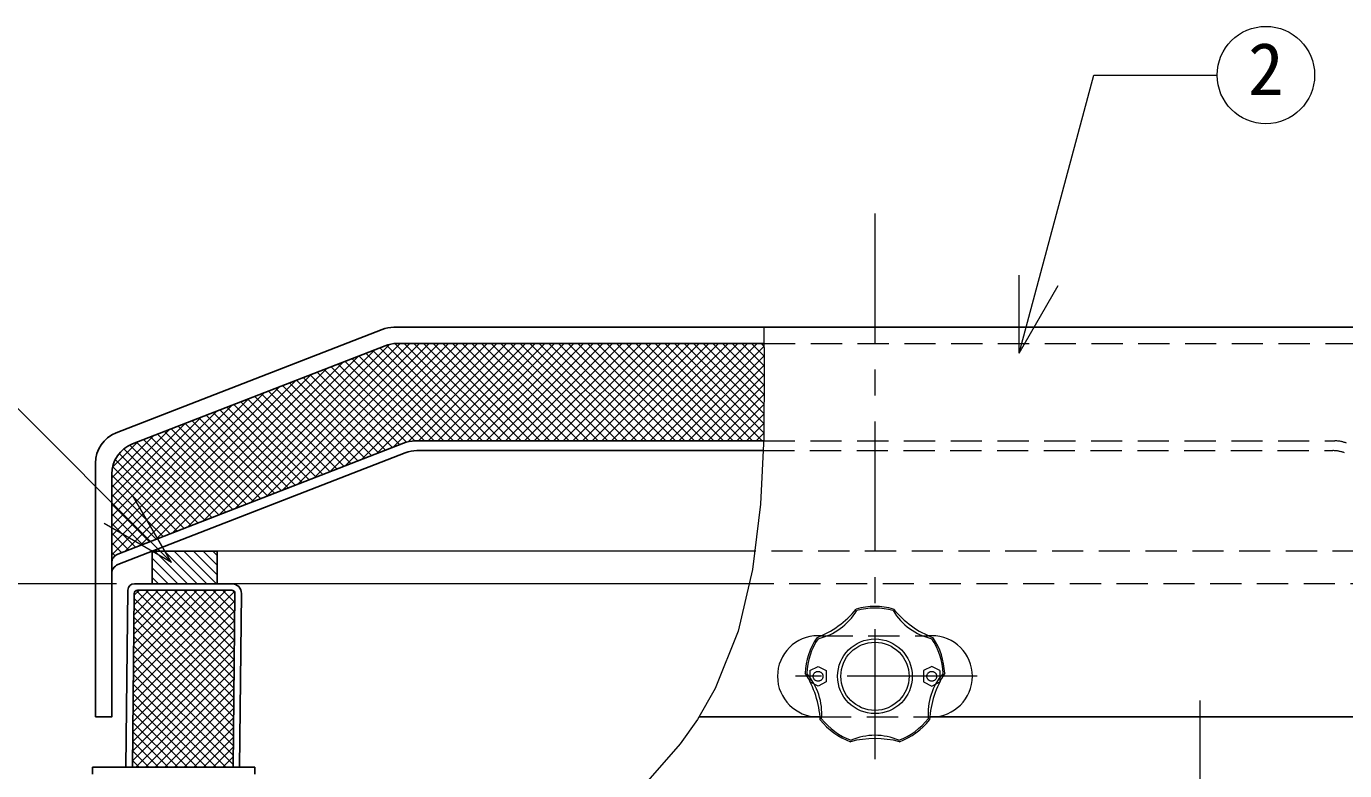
# Model space of a CAD drawing. Units: millimetres at full size, sheet at 1:8; details may follow other scales. Extents: x -1668 to 1572, y -1121 to 1127.
# Drawn here: x -308.8 to 97.1, y -183.9 to 45.3 of the extents above; entities that cross this region are included whole.
import ezdxf
from ezdxf.enums import TextEntityAlignment as Align

# ---------------------------------------------------------------- set-up
doc = ezdxf.new("R2010")
doc.units = ezdxf.units.MM
doc.header["$LTSCALE"] = 8
doc.linetypes.add('CHAIN1', pattern=[8, 5, -1, 1, -1])
doc.linetypes.add('DASHED1', pattern=[1.8, 1.2, -0.6])
doc.layers.add('0-0_ﾚｲﾔ1', color=7, linetype='Continuous', lineweight=18)
doc.styles.add('ＭＳ ゴシック', font='')
doc.styles.get('ＭＳ ゴシック').set_extended_font_data('MS Gothic')

msp = doc.modelspace()

# ---------------------------------------------------------------- linework, layer by layer
at = {"layer": '0-0_ﾚｲﾔ1'}
for p, q in [((-3.065, -55.286), (19.872, 30.314)), ((19.872, 30.314), (57.863, 30.314)), ((-264.072, -119.804), (-352.333, -31.543)), ((-3.065, -55.286), (-3.065, -31.286)), ((-3.065, -55.286), (8.935, -34.502)), ((-81.668, -47.353), (-81.565, -59.791)), ((-81.565, -59.791), (-81.704, -81.071)), ((-81.704, -81.071), (-82.724, -101.889)), ((-264.072, -119.804), (-276.072, -99.02)), ((-82.724, -101.889), (-85.184, -121.953)), ((-264.072, -119.804), (-284.856, -107.804)), ((-85.184, -121.953), (-89.641, -140.974)), ((-89.641, -140.974), (-96.654, -158.657)), ((-63.943, -142.353), (-65.009, -142.353)), ((-30.009, -142.353), (-31.075, -142.353)), ((-96.654, -158.657), (-102.112, -168.185)), ((-102.112, -168.185), (-107.489, -175.67)), ((-107.489, -175.67), (-118.186, -187.862))]:
    msp.add_line(p, q, dxfattribs=at)
at = {"layer": '0-0_ﾚｲﾔ1', "color": 4, "linetype": 'CHAIN1', "lineweight": 9}
for p, q in [((-47.509, -12.353), (-47.509, -636.331)), ((-281.015, -126.331), (-497.509, -126.331)), ((-16.009, -154.853), (-79.009, -154.853)), ((52.491, -162.331), (52.491, -306.331))]:
    msp.add_line(p, q, dxfattribs=at)
at = {"layer": '0-0_ﾚｲﾔ1', "color": 5, "lineweight": 25}
for p, q in [((-199.257, -48.033), (-281.133, -79.874)), ((-195.633, -47.353), (100.615, -47.353)), ((-194.695, -52.353), (-81.627, -52.353)), ((-198.319, -53.033), (-276.133, -83.294)), ((-192.691, -83.033), (-280.596, -117.218)), ((-189.067, -82.353), (-81.767, -82.353)), ((-287.509, -89.194), (-287.509, -167.353)), ((-192.128, -86.033), (-280.596, -120.437)), ((-188.504, -85.353), (-81.914, -85.353)), ((-270.037, -116.331), (-270.037, -126.331)), ((-250.037, -116.331), (-270.037, -116.331)), ((-250.037, -116.331), (-250.037, -126.331)), ((-277.53, -128.309), (-278.128, -182.831)), ((-275.541, -129.32), (-276.128, -182.831)), ((-245.543, -126.331), (-275.53, -126.331)), ((-274.541, -128.331), (-245.543, -128.331)), ((-244.543, -129.342), (-245.151, -182.831)), ((-242.543, -129.365), (-243.151, -182.831)), ((-64.401, -167.353), (-101.635, -167.353)), ((192.491, -167.353), (-30.617, -167.353)), ((-288.418, -182.831), (-238.418, -182.831)), ((-288.418, -182.831), (-288.418, -184.981)), ((-238.418, -182.831), (-238.418, -184.981))]:
    msp.add_line(p, q, dxfattribs=at)
at = {"layer": '0-0_ﾚｲﾔ1', "color": 4, "lineweight": 9}
for p, q in [((-249.348, -105.066), (-196.875, -52.594)), ((-244.488, -103.176), (-193.665, -52.353)), ((-239.628, -101.286), (-190.695, -52.353)), ((-234.768, -99.396), (-187.725, -52.353)), ((-229.908, -97.507), (-184.755, -52.353)), ((-225.049, -95.617), (-181.785, -52.353)), ((-220.189, -93.727), (-178.815, -52.353)), ((-215.329, -91.837), (-175.846, -52.353)), ((-210.469, -89.947), (-172.876, -52.353)), ((-205.61, -88.057), (-169.906, -52.353)), ((-200.75, -86.167), (-166.936, -52.353)), ((-195.89, -84.277), (-163.966, -52.353)), ((-195.363, -52.375), (-165.386, -82.353)), ((-192.416, -52.353), (-162.416, -82.353)), ((-191.234, -82.591), (-160.996, -52.353)), ((-189.446, -52.353), (-159.446, -82.353)), ((-188.026, -82.353), (-158.026, -52.353)), ((-186.476, -52.353), (-156.476, -82.353)), ((-185.057, -82.353), (-155.057, -52.353)), ((-183.506, -52.353), (-153.506, -82.353)), ((-182.087, -82.353), (-152.087, -52.353)), ((-180.536, -52.353), (-150.536, -82.353)), ((-179.117, -82.353), (-149.117, -52.353)), ((-177.566, -52.353), (-147.566, -82.353)), ((-176.147, -82.353), (-146.147, -52.353)), ((-174.597, -52.353), (-144.597, -82.353)), ((-173.177, -82.353), (-143.177, -52.353)), ((-171.627, -52.353), (-141.627, -82.353)), ((-170.207, -82.353), (-140.207, -52.353)), ((-168.657, -52.353), (-138.657, -82.353)), ((-167.238, -82.353), (-137.238, -52.353)), ((-165.687, -52.353), (-135.687, -82.353)), ((-164.268, -82.353), (-134.268, -52.353)), ((-162.717, -52.353), (-132.717, -82.353)), ((-161.298, -82.353), (-131.298, -52.353)), ((-159.747, -52.353), (-129.747, -82.353)), ((-158.328, -82.353), (-128.328, -52.353)), ((-156.777, -52.353), (-126.777, -82.353)), ((-155.358, -82.353), (-125.358, -52.353)), ((-153.808, -52.353), (-123.808, -82.353)), ((-152.388, -82.353), (-122.388, -52.353)), ((-150.838, -52.353), (-120.838, -82.353)), ((-149.418, -82.353), (-119.418, -52.353)), ((-147.868, -52.353), (-117.868, -82.353)), ((-146.449, -82.353), (-116.449, -52.353)), ((-144.898, -52.353), (-114.898, -82.353)), ((-143.479, -82.353), (-113.479, -52.353)), ((-141.928, -52.353), (-111.928, -82.353)), ((-140.509, -82.353), (-110.509, -52.353)), ((-138.958, -52.353), (-108.958, -82.353)), ((-137.539, -82.353), (-107.539, -52.353)), ((-135.989, -52.353), (-105.989, -82.353)), ((-134.569, -82.353), (-104.569, -52.353)), ((-133.019, -52.353), (-103.019, -82.353)), ((-131.599, -82.353), (-101.599, -52.353)), ((-130.049, -52.353), (-100.049, -82.353)), ((-128.629, -82.353), (-98.629, -52.353)), ((-127.079, -52.353), (-97.079, -82.353)), ((-125.66, -82.353), (-95.66, -52.353)), ((-124.109, -52.353), (-94.109, -82.353)), ((-122.69, -82.353), (-92.69, -52.353)), ((-121.139, -52.353), (-91.139, -82.353)), ((-119.72, -82.353), (-89.72, -52.353)), ((-118.169, -52.353), (-88.169, -82.353)), ((-116.75, -82.353), (-86.75, -52.353)), ((-115.2, -52.353), (-85.2, -82.353)), ((-113.78, -82.353), (-83.78, -52.353)), ((-112.23, -52.353), (-82.23, -82.353)), ((-109.26, -52.353), (-81.696, -79.917)), ((-106.29, -52.353), (-81.677, -76.966)), ((-103.32, -52.353), (-81.658, -74.016)), ((-100.35, -52.353), (-81.639, -71.065)), ((-97.381, -52.353), (-81.619, -68.114)), ((-94.411, -52.353), (-81.6, -65.164)), ((-91.441, -52.353), (-81.581, -62.213)), ((-88.471, -52.353), (-81.569, -59.255)), ((-85.501, -52.353), (-81.594, -56.26)), ((-82.531, -52.353), (-81.619, -53.265)), ((-259.067, -108.846), (-206.395, -56.174)), ((-254.207, -106.956), (-201.535, -54.284)), ((-206.409, -56.179), (-180.235, -82.353)), ((-204.271, -55.348), (-177.265, -82.353)), ((-202.132, -54.516), (-174.295, -82.353)), ((-199.994, -53.684), (-171.325, -82.353)), ((-197.846, -52.863), (-168.355, -82.353)), ((-110.81, -82.353), (-81.62, -53.163)), ((-107.841, -82.353), (-81.596, -56.108)), ((-268.787, -112.626), (-216.114, -59.953)), ((-263.927, -110.736), (-211.254, -58.063)), ((-217.1, -60.337), (-193.924, -83.513)), ((-214.962, -59.505), (-191.748, -82.719)), ((-212.824, -58.674), (-189.144, -82.353)), ((-210.685, -57.842), (-186.174, -82.353)), ((-208.547, -57.011), (-183.205, -82.353)), ((-104.871, -82.353), (-81.571, -59.054)), ((-278.506, -116.406), (-225.834, -63.733)), ((-273.646, -114.516), (-220.974, -61.843)), ((-227.792, -64.495), (-204.616, -87.671)), ((-225.653, -63.663), (-202.478, -86.839)), ((-223.515, -62.832), (-200.339, -86.007)), ((-221.377, -62), (-198.201, -85.176)), ((-219.239, -61.168), (-196.063, -84.344)), ((-101.901, -82.353), (-81.58, -62.032)), ((-282.509, -117.438), (-230.693, -65.623)), ((-282.509, -114.469), (-235.553, -67.513)), ((-238.483, -68.652), (-215.307, -91.828)), ((-236.345, -67.821), (-213.169, -90.997)), ((-234.207, -66.989), (-211.031, -90.165)), ((-232.068, -66.158), (-208.892, -89.334)), ((-229.93, -65.326), (-206.754, -88.502)), ((-98.931, -82.353), (-81.599, -65.021)), ((-95.961, -82.353), (-81.619, -68.011)), ((-282.509, -111.499), (-240.413, -69.403)), ((-282.509, -108.529), (-245.273, -71.293)), ((-249.175, -72.81), (-225.999, -95.986)), ((-247.036, -71.979), (-223.86, -95.155)), ((-244.898, -71.147), (-221.722, -94.323)), ((-242.76, -70.316), (-219.584, -93.491)), ((-240.621, -69.484), (-217.446, -92.66)), ((-92.991, -82.353), (-81.638, -71)), ((-282.509, -105.559), (-250.132, -73.183)), ((-282.509, -102.589), (-254.992, -75.073)), ((-282.509, -99.619), (-259.852, -76.963)), ((-259.866, -76.968), (-236.69, -100.144)), ((-257.728, -76.136), (-234.552, -99.312)), ((-255.589, -75.305), (-232.414, -98.481)), ((-253.451, -74.473), (-230.275, -97.649)), ((-251.313, -73.642), (-228.137, -96.818)), ((-90.021, -82.353), (-81.658, -73.989)), ((-87.052, -82.353), (-81.677, -76.979)), ((-282.509, -96.649), (-264.712, -78.852)), ((-282.509, -93.68), (-269.571, -80.742)), ((-270.558, -81.126), (-247.382, -104.302)), ((-268.419, -80.294), (-245.243, -103.47)), ((-266.281, -79.463), (-243.105, -102.639)), ((-264.143, -78.631), (-240.967, -101.807)), ((-262.004, -77.8), (-238.829, -100.975)), ((-84.082, -82.353), (-81.697, -79.968)), ((-282.278, -90.479), (-274.431, -82.632)), ((-278.757, -84.806), (-255.935, -107.628)), ((-276.942, -83.651), (-253.797, -106.796)), ((-274.834, -82.789), (-251.658, -105.965)), ((-272.696, -81.957), (-249.52, -105.133)), ((-281.422, -88.081), (-260.211, -109.291)), ((-280.249, -86.283), (-258.073, -108.459)), ((-282.509, -92.933), (-264.488, -110.954)), ((-282.225, -90.248), (-262.35, -110.123)), ((-282.509, -95.903), (-266.626, -111.786)), ((-282.509, -98.873), (-268.765, -112.617)), ((-282.509, -101.843), (-270.903, -113.449)), ((-282.509, -104.813), (-273.041, -114.28)), ((-282.509, -107.783), (-275.179, -115.112)), ((-282.509, -110.753), (-277.318, -115.943)), ((-282.509, -113.722), (-279.456, -116.775)), ((-282.509, -116.692), (-281.463, -117.738)), ((-269.18, -116.331), (-259.18, -126.331)), ((-266.21, -116.331), (-256.21, -126.331)), ((-263.24, -116.331), (-253.24, -126.331)), ((-260.271, -116.331), (-250.271, -126.331)), ((-257.301, -116.331), (-250.037, -123.595)), ((-254.331, -116.331), (-250.037, -120.625)), ((-251.361, -116.331), (-250.037, -117.655)), ((-84.495, -116.331), (-250.037, -116.331)), ((-282.509, -119.662), (-282.49, -119.681)), ((-270.037, -118.444), (-262.15, -126.331)), ((-270.037, -121.414), (-265.12, -126.331)), ((-270.037, -124.384), (-268.09, -126.331)), ((-275.877, -159.911), (-244.723, -128.758)), ((-275.844, -156.908), (-247.266, -128.331)), ((-275.811, -153.906), (-250.236, -128.331)), ((-275.778, -150.903), (-253.206, -128.331)), ((-275.745, -147.9), (-256.176, -128.331)), ((-275.712, -144.897), (-259.146, -128.331)), ((-275.679, -141.895), (-262.115, -128.331)), ((-275.646, -138.892), (-265.085, -128.331)), ((-275.613, -135.889), (-268.055, -128.331)), ((-275.58, -132.886), (-271.025, -128.331)), ((-275.547, -129.884), (-273.995, -128.331)), ((-274.993, -128.439), (-244.875, -158.556)), ((-272.131, -128.331), (-244.842, -155.62)), ((-269.161, -128.331), (-244.808, -152.683)), ((-266.191, -128.331), (-244.775, -149.747)), ((-263.221, -128.331), (-244.742, -146.81)), ((-260.251, -128.331), (-244.708, -143.874)), ((-257.281, -128.331), (-244.675, -140.938)), ((-254.312, -128.331), (-244.641, -138.001)), ((-251.342, -128.331), (-244.608, -135.065)), ((-248.372, -128.331), (-244.575, -132.128)), ((-86.21, -126.331), (-245.543, -126.331)), ((-245.39, -128.343), (-244.555, -129.178)), ((-275.91, -162.914), (-244.568, -131.573)), ((-275.59, -133.781), (-244.942, -164.429)), ((-275.558, -130.843), (-244.908, -161.493)), ((-275.976, -168.92), (-244.637, -137.581)), ((-275.943, -165.917), (-244.602, -134.577)), ((-275.622, -136.719), (-244.975, -167.366)), ((-276.008, -171.922), (-244.671, -140.585)), ((-275.655, -139.656), (-245.008, -170.302)), ((-276.041, -174.925), (-244.705, -143.589)), ((-275.719, -145.531), (-245.075, -176.175)), ((-275.687, -142.594), (-245.042, -173.239)), ((-276.107, -180.931), (-244.773, -149.597)), ((-276.074, -177.928), (-244.739, -146.593)), ((-275.751, -148.469), (-245.109, -179.112)), ((-275.783, -151.407), (-245.142, -182.048)), ((-275.038, -182.831), (-244.807, -152.601)), ((-275.848, -157.282), (-250.299, -182.831)), ((-275.816, -154.344), (-247.329, -182.831)), ((-272.068, -182.831), (-244.841, -155.605)), ((-275.88, -160.22), (-253.269, -182.831)), ((-269.098, -182.831), (-244.876, -158.609)), ((-266.128, -182.831), (-244.91, -161.613)), ((-275.945, -166.095), (-259.209, -182.831)), ((-275.912, -163.157), (-256.239, -182.831)), ((-263.158, -182.831), (-244.944, -164.617)), ((-275.977, -169.033), (-262.178, -182.831)), ((-260.188, -182.831), (-244.978, -167.621)), ((-276.009, -171.97), (-265.148, -182.831)), ((-257.218, -182.831), (-245.012, -170.624)), ((-254.249, -182.831), (-245.046, -173.628)), ((-276.073, -177.845), (-271.088, -182.831)), ((-276.041, -174.908), (-268.118, -182.831)), ((-251.279, -182.831), (-245.08, -176.632)), ((-276.106, -180.783), (-274.058, -182.831)), ((-248.309, -182.831), (-245.115, -179.636)), ((-245.339, -182.831), (-245.149, -182.64))]:
    msp.add_line(p, q, dxfattribs=at)
at = {"layer": '0-0_ﾚｲﾔ1', "linetype": 'DASHED1'}
for p, q in [((-81.627, -52.353), (99.677, -52.353)), ((-81.767, -82.353), (94.049, -82.353)), ((-81.914, -85.353), (93.486, -85.353)), ((175.019, -116.331), (-84.495, -116.331)), ((180.513, -126.331), (-86.21, -126.331)), ((-64.401, -167.353), (-30.617, -167.353))]:
    msp.add_line(p, q, dxfattribs=at)
at = {"layer": '0-0_ﾚｲﾔ1', "color": 4, "linetype": 'DASHED1', "lineweight": 9}
for p, q in [((-63.943, -142.353), (-31.075, -142.353)), ((-67.509, -153.103), (-65.009, -151.853)), ((-67.509, -153.103), (-67.509, -156.603)), ((-65.009, -151.853), (-62.509, -153.103)), ((-30.009, -151.853), (-32.509, -153.103)), ((-27.509, -153.103), (-30.009, -151.853)), ((-27.509, -153.103), (-27.509, -156.603)), ((-65.009, -157.853), (-67.509, -156.603)), ((-30.009, -157.853), (-27.509, -156.603))]:
    msp.add_line(p, q, dxfattribs=at)
at = {"layer": '0-0_ﾚｲﾔ1', "color": 5, "lineweight": 25}
msp.add_lwpolyline([(-282.509, -92.614), (-282.509, -167.353), (-287.509, -167.353)], dxfattribs=at)
at = {"layer": '0-0_ﾚｲﾔ1', "color": 4, "linetype": 'DASHED1', "lineweight": 9}
for points in [[(-62.509, -153.103), (-62.509, -156.603), (-65.009, -157.853)], [(-32.509, -153.103), (-32.509, -156.603), (-30.009, -157.853)]]:
    msp.add_lwpolyline(points, dxfattribs=at)
at = {"layer": '0-0_ﾚｲﾔ1'}
for centre, radius in [((72.863, 30.314), 15), ((-47.509, -154.853), 10.5)]:
    msp.add_circle(centre, radius, dxfattribs=at)
at = {"layer": '0-0_ﾚｲﾔ1', "color": 4, "lineweight": 9}
msp.add_circle((-47.509, -154.853), 11.5, dxfattribs=at)
at = {"layer": '0-0_ﾚｲﾔ1', "color": 4, "linetype": 'DASHED1', "lineweight": 9}
for centre in [(-65.009, -154.853), (-30.009, -154.853)]:
    msp.add_circle(centre, 1.5, dxfattribs=at)
at = {"layer": '0-0_ﾚｲﾔ1', "color": 5, "lineweight": 25}
for centre, radius, start, end in [((-195.633, -57.353), 10, 90, 111.25051), ((-194.695, -62.353), 10, 90, 111.25051), ((-277.509, -89.194), 10, 111.25051, 180), ((-272.509, -92.614), 10, 111.25051, 180), ((-189.067, -92.353), 10, 90, 111.25051), ((-188.504, -95.353), 10, 90, 111.25051), ((-279.509, -120.014), 3, 111.25051, 180), ((-279.509, -123.233), 3, 111.25051, 180), ((-275.53, -128.331), 2, 90, 179.37178), ((-274.541, -129.331), 1, 90, 179.37178), ((-245.543, -129.331), 3, 359.34894, 90), ((-245.543, -129.331), 1, 359.34894, 90)]:
    msp.add_arc(centre, radius, start, end, dxfattribs=at)
at = {"layer": '0-0_ﾚｲﾔ1', "linetype": 'DASHED1'}
for centre in [(94.049, -92.353), (93.486, -95.353)]:
    msp.add_arc(centre, 10, 68.74949, 90, dxfattribs=at)
at = {"layer": '0-0_ﾚｲﾔ1'}
for centre, radius, start, end in [((-47.509, -154.853), 21.5, 74.5, 105.5), ((-47.509, -154.853), 21, 74.5, 105.5), ((-76.35, -115.157), 29.893, 291.41115, 320.58885), ((-69.26, -124.915), 18.831, 283.0119, 328.9881), ((-25.757, -124.915), 18.831, 211.0119, 256.9881), ((-18.667, -115.157), 29.893, 219.41115, 248.58885), ((-65.009, -154.853), 12.5, 90, 270), ((-47.509, -154.853), 21.5, 146.5, 177.5), ((-47.509, -154.853), 21, 146.5, 177.5), ((-30.009, -154.853), 12.5, 270, 90), ((-47.509, -154.853), 21, 2.5, 33.5), ((-47.509, -154.853), 21.5, 2.5, 33.5), ((-94.175, -170.016), 29.893, 3.41115, 32.58885), ((-82.703, -166.289), 18.831, 355.0119, 40.9881), ((-12.314, -166.289), 18.831, 139.0119, 184.9881), ((-0.843, -170.016), 29.893, 147.41115, 176.58885), ((-47.509, -154.853), 21.5, 218.5, 249.5), ((-47.509, -154.853), 21, 218.5, 249.5), ((-47.509, -154.853), 21, 290.5, 321.5), ((-47.509, -154.853), 21.5, 290.5, 321.5), ((-47.509, -203.921), 29.893, 75.41115, 104.58885), ((-47.509, -191.859), 18.831, 67.0119, 112.9881)]:
    msp.add_arc(centre, radius, start, end, dxfattribs=at)

# ---------------------------------------------------------------- texts
at = {"layer": '0-0_ﾚｲﾔ1', "style": 'ＭＳ ゴシック'}
msp.add_text('2', height=16.13, dxfattribs=at).set_placement((67.363, 19.314), align=Align.BOTTOM_LEFT)

doc.saveas('drawing.dxf')
